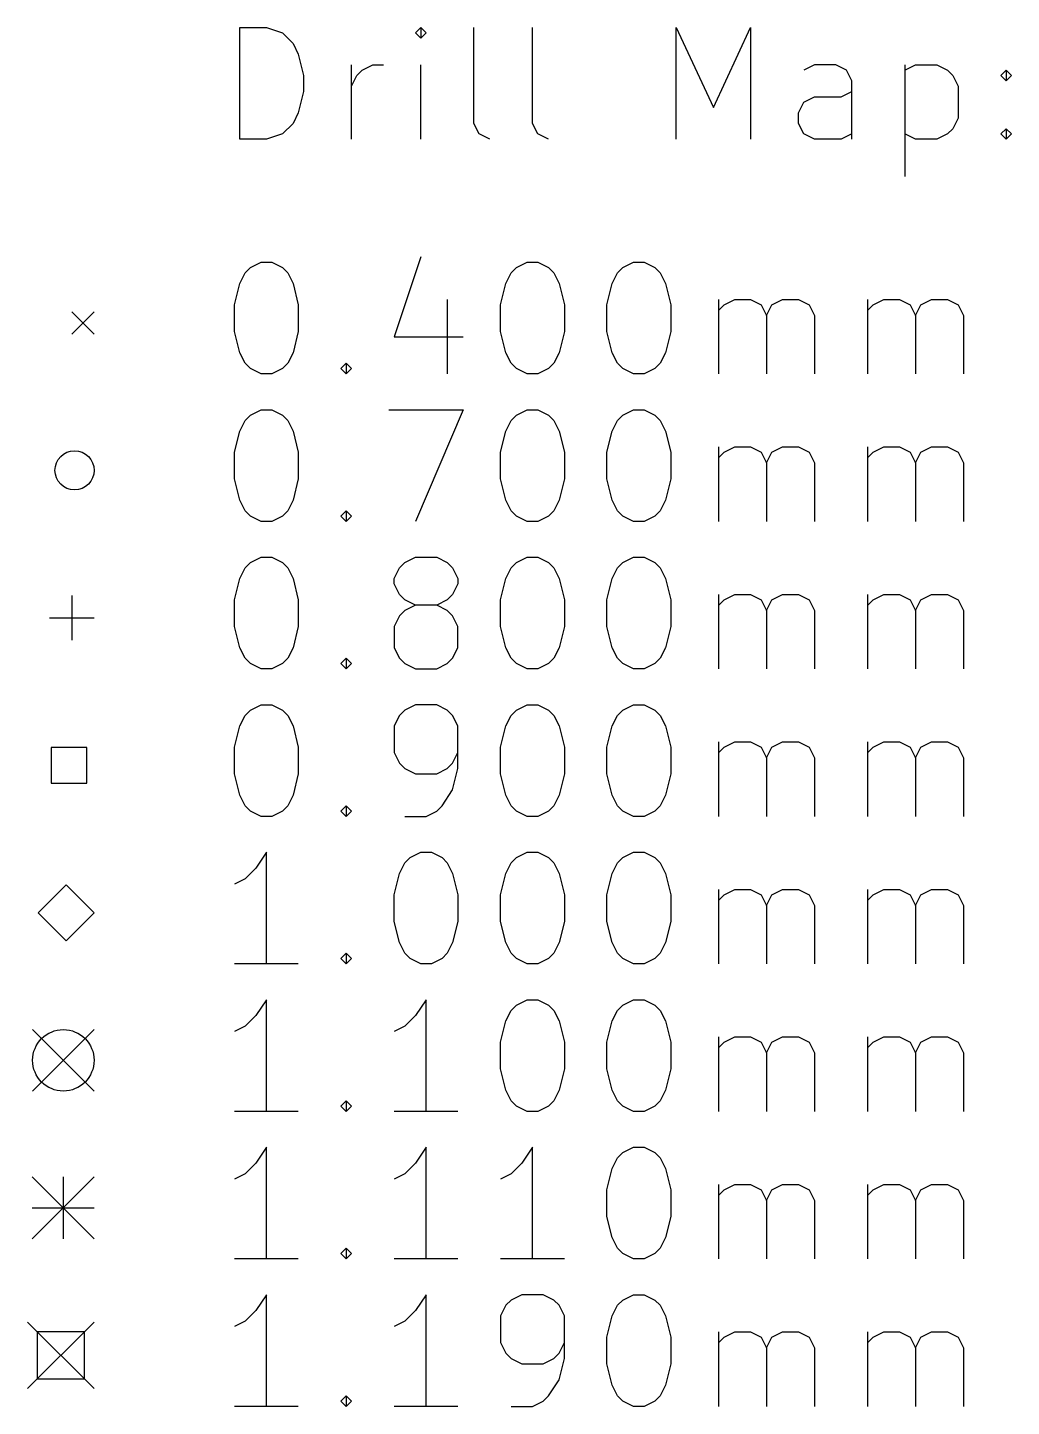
# Model space of a CAD drawing. Extents: x 114 to 269, y -161 to -28.
# Drawn here: x 113.54 to 131.15, y -160.27 to -135.59 of the extents above; entities that cross this region are included whole.
import ezdxf

# ---------------------------------------------------------------- set-up
doc = ezdxf.new("R2010")
doc.units = 0
doc.layers.add('BLACK', color=7, linetype='CONTINUOUS')

msp = doc.modelspace()

# ---------------------------------------------------------------- linework, layer by layer
at = {"layer": 'BLACK', "linetype": 'CONTINUOUS'}
for p, q in [((117.337768, -137.589838), (117.337768, -135.589838)), ((117.337768, -135.589838), (117.813958, -135.589838)), ((117.813958, -135.589838), (118.099673, -135.685076)), ((118.099673, -135.685076), (118.290149, -135.875552)), ((120.575863, -135.589838), (120.480625, -135.685076)), ((120.480625, -135.685076), (120.575863, -135.780314)), ((120.671101, -135.685076), (120.575863, -135.589838)), ((120.575863, -135.589838), (120.575863, -135.780314)), ((120.575863, -135.780314), (120.671101, -135.685076)), ((121.528244, -137.304123), (121.528244, -135.589838)), ((122.575863, -137.304123), (122.575863, -135.589838)), ((125.147292, -137.589838), (125.147292, -135.589838)), ((125.147292, -135.589838), (125.813959, -137.018409)), ((125.813959, -137.018409), (126.480625, -135.589838)), ((126.480625, -135.589838), (126.480625, -137.589838)), ((118.290149, -135.875552), (118.385387, -136.066028)), ((118.385387, -136.066028), (118.480625, -136.44698)), ((118.480625, -136.44698), (118.480625, -136.732695)), ((119.337768, -137.589838), (119.337768, -136.256504)), ((119.337768, -136.637457), (119.433006, -136.44698)), ((119.433006, -136.44698), (119.528244, -136.351742)), ((119.528244, -136.351742), (119.71872, -136.256504)), ((119.71872, -136.256504), (119.909197, -136.256504)), ((120.575863, -137.589838), (120.575863, -136.256504)), ((127.623482, -136.256504), (127.433006, -136.351742)), ((128.004435, -136.256504), (127.623482, -136.256504)), ((128.194911, -136.351742), (128.004435, -136.256504)), ((128.290149, -136.542219), (128.194911, -136.351742)), ((129.24253, -136.256504), (129.24253, -138.256504)), ((129.24253, -136.351742), (129.433006, -136.256504)), ((129.433006, -136.256504), (129.813959, -136.256504)), ((129.813959, -136.256504), (130.004435, -136.351742)), ((130.004435, -136.351742), (130.099673, -136.44698)), ((130.099673, -136.44698), (130.194911, -136.637457)), ((130.956816, -136.44698), (131.052054, -136.351742)), ((131.052054, -136.542219), (130.956816, -136.44698)), ((131.052054, -136.351742), (131.147292, -136.44698)), ((131.052054, -136.351742), (131.052054, -136.542219)), ((131.147292, -136.44698), (131.052054, -136.542219)), ((128.290149, -137.589838), (128.290149, -136.542219)), ((130.194911, -136.637457), (130.194911, -137.208885)), ((118.480625, -136.732695), (118.385387, -137.113647)), ((127.337768, -137.113647), (127.433006, -136.923171)), ((127.433006, -136.923171), (127.623482, -136.827933)), ((127.623482, -136.827933), (128.099673, -136.827933)), ((128.099673, -136.827933), (128.290149, -136.732695)), ((118.385387, -137.113647), (118.290149, -137.304123)), ((127.337768, -137.304123), (127.337768, -137.113647)), ((130.194911, -137.208885), (130.099673, -137.399361)), ((118.290149, -137.304123), (118.099673, -137.4946)), ((121.623482, -137.4946), (121.528244, -137.304123)), ((122.671101, -137.4946), (122.575863, -137.304123)), ((127.433006, -137.4946), (127.337768, -137.304123)), ((130.099673, -137.399361), (130.004435, -137.4946)), ((130.956816, -137.4946), (131.052054, -137.399361)), ((131.052054, -137.399361), (131.147292, -137.4946)), ((131.052054, -137.399361), (131.052054, -137.589838)), ((117.813958, -137.589838), (117.337768, -137.589838)), ((118.099673, -137.4946), (117.813958, -137.589838)), ((121.813958, -137.589838), (121.623482, -137.4946)), ((122.861577, -137.589838), (122.671101, -137.4946)), ((127.623482, -137.589838), (127.433006, -137.4946)), ((128.099673, -137.589838), (127.623482, -137.589838)), ((128.290149, -137.4946), (128.099673, -137.589838)), ((129.433006, -137.589838), (129.24253, -137.4946)), ((129.813959, -137.589838), (129.433006, -137.589838)), ((130.004435, -137.4946), (129.813959, -137.589838)), ((131.052054, -137.589838), (130.956816, -137.4946)), ((131.147292, -137.4946), (131.052054, -137.589838)), ((117.433006, -139.980314), (117.528244, -139.885076)), ((117.528244, -139.885076), (117.71872, -139.789838)), ((117.71872, -139.789838), (117.909197, -139.789838)), ((117.909197, -139.789838), (118.099673, -139.885076)), ((118.099673, -139.885076), (118.194911, -139.980314)), ((120.575863, -139.6946), (120.099673, -141.123171)), ((122.194911, -139.980314), (122.290149, -139.885076)), ((122.290149, -139.885076), (122.480625, -139.789838)), ((122.480625, -139.789838), (122.671102, -139.789838)), ((122.671102, -139.789838), (122.861578, -139.885076)), ((122.861578, -139.885076), (122.956816, -139.980314)), ((124.099673, -139.980314), (124.194911, -139.885076)), ((124.194911, -139.885076), (124.385387, -139.789838)), ((124.385387, -139.789838), (124.575864, -139.789838)), ((124.575864, -139.789838), (124.76634, -139.885076)), ((124.76634, -139.885076), (124.861578, -139.980314)), ((117.24253, -140.551742), (117.337768, -140.17079)), ((117.337768, -140.17079), (117.433006, -139.980314)), ((118.194911, -139.980314), (118.290149, -140.17079)), ((118.290149, -140.17079), (118.385387, -140.551742)), ((122.004435, -140.551742), (122.099673, -140.17079)), ((122.099673, -140.17079), (122.194911, -139.980314)), ((122.956816, -139.980314), (123.052054, -140.17079)), ((123.052054, -140.17079), (123.147292, -140.551742)), ((123.909197, -140.551742), (124.004435, -140.17079)), ((124.004435, -140.17079), (124.099673, -139.980314)), ((124.861578, -139.980314), (124.956816, -140.17079)), ((124.956816, -140.17079), (125.052054, -140.551742)), ((114.33, -140.675), (114.73, -141.075)), ((114.73, -140.675), (114.33, -141.075)), ((117.24253, -141.027933), (117.24253, -140.551742)), ((118.385387, -140.551742), (118.385387, -141.027933)), ((121.052054, -140.456504), (121.052054, -141.789838)), ((122.004435, -141.027933), (122.004435, -140.551742)), ((123.147292, -140.551742), (123.147292, -141.027933)), ((123.909197, -141.027933), (123.909197, -140.551742)), ((125.052054, -140.551742), (125.052054, -141.027933)), ((125.909197, -141.789838), (125.909197, -140.456504)), ((125.909197, -140.64698), (126.004435, -140.551742)), ((126.004435, -140.551742), (126.194911, -140.456504)), ((126.194911, -140.456504), (126.480626, -140.456504)), ((126.480626, -140.456504), (126.671102, -140.551742)), ((126.671102, -140.551742), (126.76634, -140.742219)), ((126.76634, -140.742219), (126.861578, -140.551742)), ((126.861578, -140.551742), (127.052054, -140.456504)), ((127.052054, -140.456504), (127.337768, -140.456504)), ((127.337768, -140.456504), (127.528245, -140.551742)), ((127.528245, -140.551742), (127.623483, -140.742219)), ((128.575864, -141.789838), (128.575864, -140.456504)), ((128.575864, -140.64698), (128.671102, -140.551742)), ((128.671102, -140.551742), (128.861578, -140.456504)), ((128.861578, -140.456504), (129.147293, -140.456504)), ((129.147293, -140.456504), (129.337769, -140.551742)), ((129.337769, -140.551742), (129.433007, -140.742219)), ((129.433007, -140.742219), (129.528245, -140.551742)), ((129.528245, -140.551742), (129.718721, -140.456504)), ((129.718721, -140.456504), (130.004435, -140.456504)), ((130.004435, -140.456504), (130.194912, -140.551742)), ((130.194912, -140.551742), (130.29015, -140.742219)), ((126.76634, -140.742219), (126.76634, -141.789838)), ((127.623483, -140.742219), (127.623483, -141.789838)), ((129.433007, -140.742219), (129.433007, -141.789838)), ((130.29015, -140.742219), (130.29015, -141.789838)), ((117.337768, -141.408885), (117.24253, -141.027933)), ((118.385387, -141.027933), (118.290149, -141.408885)), ((120.099673, -141.123171), (121.337768, -141.123171)), ((122.099673, -141.408885), (122.004435, -141.027933)), ((123.147292, -141.027933), (123.052054, -141.408885)), ((124.004435, -141.408885), (123.909197, -141.027933)), ((125.052054, -141.027933), (124.956816, -141.408885)), ((117.433006, -141.599361), (117.337768, -141.408885)), ((118.290149, -141.408885), (118.194911, -141.599361)), ((122.194911, -141.599361), (122.099673, -141.408885)), ((123.052054, -141.408885), (122.956816, -141.599361)), ((124.099673, -141.599361), (124.004435, -141.408885)), ((124.956816, -141.408885), (124.861578, -141.599361)), ((117.528244, -141.6946), (117.433006, -141.599361)), ((118.194911, -141.599361), (118.099673, -141.6946)), ((119.147292, -141.6946), (119.24253, -141.599361)), ((119.24253, -141.599361), (119.337768, -141.6946)), ((119.24253, -141.599361), (119.24253, -141.789838)), ((122.290149, -141.6946), (122.194911, -141.599361)), ((122.956816, -141.599361), (122.861578, -141.6946)), ((124.194911, -141.6946), (124.099673, -141.599361)), ((124.861578, -141.599361), (124.76634, -141.6946)), ((117.71872, -141.789838), (117.528244, -141.6946)), ((117.909197, -141.789838), (117.71872, -141.789838)), ((118.099673, -141.6946), (117.909197, -141.789838)), ((119.24253, -141.789838), (119.147292, -141.6946)), ((119.337768, -141.6946), (119.24253, -141.789838)), ((122.480625, -141.789838), (122.290149, -141.6946)), ((122.671102, -141.789838), (122.480625, -141.789838)), ((122.861578, -141.6946), (122.671102, -141.789838)), ((124.385387, -141.789838), (124.194911, -141.6946)), ((124.575864, -141.789838), (124.385387, -141.789838)), ((124.76634, -141.6946), (124.575864, -141.789838)), ((117.337768, -142.81079), (117.433006, -142.620314)), ((117.433006, -142.620314), (117.528244, -142.525076)), ((117.528244, -142.525076), (117.71872, -142.429838)), ((117.71872, -142.429838), (117.909197, -142.429838)), ((117.909197, -142.429838), (118.099673, -142.525076)), ((118.099673, -142.525076), (118.194911, -142.620314)), ((118.194911, -142.620314), (118.290149, -142.81079)), ((120.004435, -142.429838), (121.337768, -142.429838)), ((121.337768, -142.429838), (120.480625, -144.429838)), ((122.099673, -142.81079), (122.194911, -142.620314)), ((122.194911, -142.620314), (122.290149, -142.525076)), ((122.290149, -142.525076), (122.480625, -142.429838)), ((122.480625, -142.429838), (122.671102, -142.429838)), ((122.671102, -142.429838), (122.861578, -142.525076)), ((122.861578, -142.525076), (122.956816, -142.620314)), ((122.956816, -142.620314), (123.052054, -142.81079)), ((124.004435, -142.81079), (124.099673, -142.620314)), ((124.099673, -142.620314), (124.194911, -142.525076)), ((124.194911, -142.525076), (124.385387, -142.429838)), ((124.385387, -142.429838), (124.575864, -142.429838)), ((124.575864, -142.429838), (124.76634, -142.525076)), ((124.76634, -142.525076), (124.861578, -142.620314)), ((124.861578, -142.620314), (124.956816, -142.81079)), ((117.24253, -143.191742), (117.337768, -142.81079)), ((118.290149, -142.81079), (118.385387, -143.191742)), ((122.004435, -143.191742), (122.099673, -142.81079)), ((123.052054, -142.81079), (123.147292, -143.191742)), ((123.909197, -143.191742), (124.004435, -142.81079)), ((124.956816, -142.81079), (125.052054, -143.191742)), ((125.909197, -144.429838), (125.909197, -143.096504)), ((126.004435, -143.191742), (126.194911, -143.096504)), ((126.194911, -143.096504), (126.480626, -143.096504)), ((126.480626, -143.096504), (126.671102, -143.191742)), ((126.861578, -143.191742), (127.052054, -143.096504)), ((127.052054, -143.096504), (127.337768, -143.096504)), ((127.337768, -143.096504), (127.528245, -143.191742)), ((128.575864, -144.429838), (128.575864, -143.096504)), ((128.671102, -143.191742), (128.861578, -143.096504)), ((128.861578, -143.096504), (129.147293, -143.096504)), ((129.147293, -143.096504), (129.337769, -143.191742)), ((129.528245, -143.191742), (129.718721, -143.096504)), ((129.718721, -143.096504), (130.004435, -143.096504)), ((130.004435, -143.096504), (130.194912, -143.191742)), ((117.24253, -143.667933), (117.24253, -143.191742)), ((118.385387, -143.191742), (118.385387, -143.667933)), ((122.004435, -143.667933), (122.004435, -143.191742)), ((123.147292, -143.191742), (123.147292, -143.667933)), ((123.909197, -143.667933), (123.909197, -143.191742)), ((125.052054, -143.191742), (125.052054, -143.667933)), ((125.909197, -143.28698), (126.004435, -143.191742)), ((126.671102, -143.191742), (126.76634, -143.382219)), ((126.76634, -143.382219), (126.861578, -143.191742)), ((126.76634, -143.382219), (126.76634, -144.429838)), ((127.528245, -143.191742), (127.623483, -143.382219)), ((127.623483, -143.382219), (127.623483, -144.429838)), ((128.575864, -143.28698), (128.671102, -143.191742)), ((129.337769, -143.191742), (129.433007, -143.382219)), ((129.433007, -143.382219), (129.528245, -143.191742)), ((129.433007, -143.382219), (129.433007, -144.429838)), ((130.194912, -143.191742), (130.29015, -143.382219)), ((130.29015, -143.382219), (130.29015, -144.429838)), ((117.337768, -144.048885), (117.24253, -143.667933)), ((118.385387, -143.667933), (118.290149, -144.048885)), ((122.099673, -144.048885), (122.004435, -143.667933)), ((123.147292, -143.667933), (123.052054, -144.048885)), ((124.004435, -144.048885), (123.909197, -143.667933)), ((125.052054, -143.667933), (124.956816, -144.048885)), ((117.433006, -144.239361), (117.337768, -144.048885)), ((118.290149, -144.048885), (118.194911, -144.239361)), ((122.194911, -144.239361), (122.099673, -144.048885)), ((123.052054, -144.048885), (122.956816, -144.239361)), ((124.099673, -144.239361), (124.004435, -144.048885)), ((124.956816, -144.048885), (124.861578, -144.239361)), ((117.528244, -144.3346), (117.433006, -144.239361)), ((117.71872, -144.429838), (117.528244, -144.3346)), ((118.099673, -144.3346), (117.909197, -144.429838)), ((118.194911, -144.239361), (118.099673, -144.3346)), ((119.147292, -144.3346), (119.24253, -144.239361)), ((119.24253, -144.429838), (119.147292, -144.3346)), ((119.24253, -144.239361), (119.337768, -144.3346)), ((119.24253, -144.239361), (119.24253, -144.429838)), ((119.337768, -144.3346), (119.24253, -144.429838)), ((122.290149, -144.3346), (122.194911, -144.239361)), ((122.480625, -144.429838), (122.290149, -144.3346)), ((122.861578, -144.3346), (122.671102, -144.429838)), ((122.956816, -144.239361), (122.861578, -144.3346)), ((124.194911, -144.3346), (124.099673, -144.239361)), ((124.385387, -144.429838), (124.194911, -144.3346)), ((124.76634, -144.3346), (124.575864, -144.429838)), ((124.861578, -144.239361), (124.76634, -144.3346)), ((117.909197, -144.429838), (117.71872, -144.429838)), ((122.671102, -144.429838), (122.480625, -144.429838)), ((124.575864, -144.429838), (124.385387, -144.429838)), ((117.528244, -145.165076), (117.71872, -145.069838)), ((117.71872, -145.069838), (117.909197, -145.069838)), ((117.909197, -145.069838), (118.099673, -145.165076)), ((120.290149, -145.165076), (120.480625, -145.069838)), ((120.480625, -145.069838), (120.861578, -145.069838)), ((120.861578, -145.069838), (121.052054, -145.165076)), ((122.290149, -145.165076), (122.480625, -145.069838)), ((122.480625, -145.069838), (122.671102, -145.069838)), ((122.671102, -145.069838), (122.861578, -145.165076)), ((124.194911, -145.165076), (124.385387, -145.069838)), ((124.385387, -145.069838), (124.575864, -145.069838)), ((124.575864, -145.069838), (124.76634, -145.165076)), ((117.337768, -145.45079), (117.433006, -145.260314)), ((117.433006, -145.260314), (117.528244, -145.165076)), ((118.099673, -145.165076), (118.194911, -145.260314)), ((118.194911, -145.260314), (118.290149, -145.45079)), ((120.099673, -145.45079), (120.194911, -145.260314)), ((120.194911, -145.260314), (120.290149, -145.165076)), ((121.052054, -145.165076), (121.147292, -145.260314)), ((121.147292, -145.260314), (121.24253, -145.45079)), ((122.099673, -145.45079), (122.194911, -145.260314)), ((122.194911, -145.260314), (122.290149, -145.165076)), ((122.861578, -145.165076), (122.956816, -145.260314)), ((122.956816, -145.260314), (123.052054, -145.45079)), ((124.004435, -145.45079), (124.099673, -145.260314)), ((124.099673, -145.260314), (124.194911, -145.165076)), ((124.76634, -145.165076), (124.861578, -145.260314)), ((124.861578, -145.260314), (124.956816, -145.45079)), ((117.24253, -145.831742), (117.337768, -145.45079)), ((118.290149, -145.45079), (118.385387, -145.831742)), ((120.099673, -145.546028), (120.099673, -145.45079)), ((120.194911, -145.736504), (120.099673, -145.546028)), ((121.24253, -145.546028), (121.147292, -145.736504)), ((121.24253, -145.45079), (121.24253, -145.546028)), ((122.004435, -145.831742), (122.099673, -145.45079)), ((123.052054, -145.45079), (123.147292, -145.831742)), ((123.909197, -145.831742), (124.004435, -145.45079)), ((124.956816, -145.45079), (125.052054, -145.831742)), ((114.33, -145.755), (114.33, -146.555)), ((117.24253, -146.307933), (117.24253, -145.831742)), ((118.385387, -145.831742), (118.385387, -146.307933)), ((120.290149, -145.831742), (120.194911, -145.736504)), ((120.480625, -145.92698), (120.290149, -145.831742)), ((121.052054, -145.831742), (120.861578, -145.92698)), ((121.147292, -145.736504), (121.052054, -145.831742)), ((122.004435, -146.307933), (122.004435, -145.831742)), ((123.147292, -145.831742), (123.147292, -146.307933)), ((123.909197, -146.307933), (123.909197, -145.831742)), ((125.052054, -145.831742), (125.052054, -146.307933)), ((125.909197, -147.069838), (125.909197, -145.736504)), ((125.909197, -145.92698), (126.004435, -145.831742)), ((126.004435, -145.831742), (126.194911, -145.736504)), ((126.194911, -145.736504), (126.480626, -145.736504)), ((126.480626, -145.736504), (126.671102, -145.831742)), ((126.671102, -145.831742), (126.76634, -146.022219)), ((126.76634, -146.022219), (126.861578, -145.831742)), ((126.861578, -145.831742), (127.052054, -145.736504)), ((127.052054, -145.736504), (127.337768, -145.736504)), ((127.337768, -145.736504), (127.528245, -145.831742)), ((127.528245, -145.831742), (127.623483, -146.022219)), ((128.575864, -147.069838), (128.575864, -145.736504)), ((128.575864, -145.92698), (128.671102, -145.831742)), ((128.671102, -145.831742), (128.861578, -145.736504)), ((128.861578, -145.736504), (129.147293, -145.736504)), ((129.147293, -145.736504), (129.337769, -145.831742)), ((129.337769, -145.831742), (129.433007, -146.022219)), ((129.433007, -146.022219), (129.528245, -145.831742)), ((129.528245, -145.831742), (129.718721, -145.736504)), ((129.718721, -145.736504), (130.004435, -145.736504)), ((130.004435, -145.736504), (130.194912, -145.831742)), ((130.194912, -145.831742), (130.29015, -146.022219)), ((120.290149, -146.022219), (120.194911, -146.117457)), ((120.480625, -145.92698), (120.290149, -146.022219)), ((120.861578, -145.92698), (120.480625, -145.92698)), ((121.052054, -146.022219), (120.861578, -145.92698)), ((121.147292, -146.117457), (121.052054, -146.022219)), ((126.76634, -146.022219), (126.76634, -147.069838)), ((127.623483, -146.022219), (127.623483, -147.069838)), ((129.433007, -146.022219), (129.433007, -147.069838)), ((130.29015, -146.022219), (130.29015, -147.069838)), ((113.93, -146.155), (114.73, -146.155)), ((117.337768, -146.688885), (117.24253, -146.307933)), ((118.385387, -146.307933), (118.290149, -146.688885)), ((120.194911, -146.117457), (120.099673, -146.307933)), ((120.099673, -146.307933), (120.099673, -146.688885)), ((121.24253, -146.307933), (121.147292, -146.117457)), ((121.24253, -146.688885), (121.24253, -146.307933)), ((122.099673, -146.688885), (122.004435, -146.307933)), ((123.147292, -146.307933), (123.052054, -146.688885)), ((124.004435, -146.688885), (123.909197, -146.307933)), ((125.052054, -146.307933), (124.956816, -146.688885)), ((117.433006, -146.879361), (117.337768, -146.688885)), ((118.290149, -146.688885), (118.194911, -146.879361)), ((120.099673, -146.688885), (120.194911, -146.879361)), ((121.147292, -146.879361), (121.24253, -146.688885)), ((122.194911, -146.879361), (122.099673, -146.688885)), ((123.052054, -146.688885), (122.956816, -146.879361)), ((124.099673, -146.879361), (124.004435, -146.688885)), ((124.956816, -146.688885), (124.861578, -146.879361)), ((117.528244, -146.9746), (117.433006, -146.879361)), ((117.71872, -147.069838), (117.528244, -146.9746)), ((117.909197, -147.069838), (117.71872, -147.069838)), ((118.099673, -146.9746), (117.909197, -147.069838)), ((118.194911, -146.879361), (118.099673, -146.9746)), ((119.147292, -146.9746), (119.24253, -146.879361)), ((119.24253, -147.069838), (119.147292, -146.9746)), ((119.24253, -146.879361), (119.337768, -146.9746)), ((119.24253, -146.879361), (119.24253, -147.069838)), ((119.337768, -146.9746), (119.24253, -147.069838)), ((120.194911, -146.879361), (120.290149, -146.9746)), ((120.290149, -146.9746), (120.480625, -147.069838)), ((120.480625, -147.069838), (120.861578, -147.069838)), ((120.861578, -147.069838), (121.052054, -146.9746)), ((121.052054, -146.9746), (121.147292, -146.879361)), ((122.290149, -146.9746), (122.194911, -146.879361)), ((122.480625, -147.069838), (122.290149, -146.9746)), ((122.671102, -147.069838), (122.480625, -147.069838)), ((122.861578, -146.9746), (122.671102, -147.069838)), ((122.956816, -146.879361), (122.861578, -146.9746)), ((124.194911, -146.9746), (124.099673, -146.879361)), ((124.385387, -147.069838), (124.194911, -146.9746)), ((124.575864, -147.069838), (124.385387, -147.069838)), ((124.76634, -146.9746), (124.575864, -147.069838)), ((124.861578, -146.879361), (124.76634, -146.9746)), ((117.433006, -147.900314), (117.528244, -147.805076)), ((117.528244, -147.805076), (117.71872, -147.709838)), ((117.71872, -147.709838), (117.909197, -147.709838)), ((117.909197, -147.709838), (118.099673, -147.805076)), ((118.099673, -147.805076), (118.194911, -147.900314)), ((120.290149, -147.805076), (120.194911, -147.900314)), ((120.480625, -147.709838), (120.290149, -147.805076)), ((120.861578, -147.709838), (120.480625, -147.709838)), ((121.052054, -147.805076), (120.861578, -147.709838)), ((121.147292, -147.900314), (121.052054, -147.805076)), ((122.194911, -147.900314), (122.290149, -147.805076)), ((122.290149, -147.805076), (122.480625, -147.709838)), ((122.480625, -147.709838), (122.671102, -147.709838)), ((122.671102, -147.709838), (122.861578, -147.805076)), ((122.861578, -147.805076), (122.956816, -147.900314)), ((124.099673, -147.900314), (124.194911, -147.805076)), ((124.194911, -147.805076), (124.385387, -147.709838)), ((124.385387, -147.709838), (124.575864, -147.709838)), ((124.575864, -147.709838), (124.76634, -147.805076)), ((124.76634, -147.805076), (124.861578, -147.900314)), ((117.337768, -148.09079), (117.433006, -147.900314)), ((118.194911, -147.900314), (118.290149, -148.09079)), ((120.194911, -147.900314), (120.099673, -148.09079)), ((121.24253, -148.09079), (121.147292, -147.900314)), ((122.099673, -148.09079), (122.194911, -147.900314)), ((122.956816, -147.900314), (123.052054, -148.09079)), ((124.004435, -148.09079), (124.099673, -147.900314)), ((124.861578, -147.900314), (124.956816, -148.09079)), ((117.24253, -148.471742), (117.337768, -148.09079)), ((118.290149, -148.09079), (118.385387, -148.471742)), ((120.099673, -148.09079), (120.099673, -148.56698)), ((121.24253, -148.852695), (121.24253, -148.09079)), ((122.004435, -148.471742), (122.099673, -148.09079)), ((123.052054, -148.09079), (123.147292, -148.471742)), ((123.909197, -148.471742), (124.004435, -148.09079)), ((124.956816, -148.09079), (125.052054, -148.471742)), ((114.598201, -148.476799), (113.961799, -148.476799)), ((113.961799, -148.476799), (113.961799, -149.113201)), ((114.598201, -149.113201), (114.598201, -148.476799)), ((117.24253, -148.947933), (117.24253, -148.471742)), ((118.385387, -148.471742), (118.385387, -148.947933)), ((120.099673, -148.56698), (120.194911, -148.757457)), ((121.147292, -148.757457), (121.24253, -148.56698)), ((122.004435, -148.947933), (122.004435, -148.471742)), ((123.147292, -148.471742), (123.147292, -148.947933)), ((123.909197, -148.947933), (123.909197, -148.471742)), ((125.052054, -148.471742), (125.052054, -148.947933)), ((125.909197, -149.709838), (125.909197, -148.376504)), ((125.909197, -148.56698), (126.004435, -148.471742)), ((126.004435, -148.471742), (126.194911, -148.376504)), ((126.194911, -148.376504), (126.480626, -148.376504)), ((126.480626, -148.376504), (126.671102, -148.471742)), ((126.671102, -148.471742), (126.76634, -148.662219)), ((126.76634, -148.662219), (126.861578, -148.471742)), ((126.861578, -148.471742), (127.052054, -148.376504)), ((127.052054, -148.376504), (127.337768, -148.376504)), ((127.337768, -148.376504), (127.528245, -148.471742)), ((127.528245, -148.471742), (127.623483, -148.662219)), ((128.575864, -149.709838), (128.575864, -148.376504)), ((128.575864, -148.56698), (128.671102, -148.471742)), ((128.671102, -148.471742), (128.861578, -148.376504)), ((128.861578, -148.376504), (129.147293, -148.376504)), ((129.147293, -148.376504), (129.337769, -148.471742)), ((129.337769, -148.471742), (129.433007, -148.662219)), ((129.433007, -148.662219), (129.528245, -148.471742)), ((129.528245, -148.471742), (129.718721, -148.376504)), ((129.718721, -148.376504), (130.004435, -148.376504)), ((130.004435, -148.376504), (130.194912, -148.471742)), ((130.194912, -148.471742), (130.29015, -148.662219)), ((120.194911, -148.757457), (120.290149, -148.852695)), ((121.052054, -148.852695), (121.147292, -148.757457)), ((126.76634, -148.662219), (126.76634, -149.709838)), ((127.623483, -148.662219), (127.623483, -149.709838)), ((129.433007, -148.662219), (129.433007, -149.709838)), ((130.29015, -148.662219), (130.29015, -149.709838)), ((117.337768, -149.328885), (117.24253, -148.947933)), ((118.385387, -148.947933), (118.290149, -149.328885)), ((120.290149, -148.852695), (120.480625, -148.947933)), ((120.480625, -148.947933), (120.861578, -148.947933)), ((120.861578, -148.947933), (121.052054, -148.852695)), ((121.147292, -149.233647), (121.24253, -148.852695)), ((122.099673, -149.328885), (122.004435, -148.947933)), ((123.147292, -148.947933), (123.052054, -149.328885)), ((124.004435, -149.328885), (123.909197, -148.947933)), ((125.052054, -148.947933), (124.956816, -149.328885)), ((113.961799, -149.113201), (114.598201, -149.113201)), ((120.956816, -149.519361), (121.147292, -149.233647)), ((117.433006, -149.519361), (117.337768, -149.328885)), ((117.528244, -149.6146), (117.433006, -149.519361)), ((118.194911, -149.519361), (118.099673, -149.6146)), ((118.290149, -149.328885), (118.194911, -149.519361)), ((119.147292, -149.6146), (119.24253, -149.519361)), ((119.24253, -149.519361), (119.337768, -149.6146)), ((119.24253, -149.519361), (119.24253, -149.709838)), ((120.861578, -149.6146), (120.956816, -149.519361)), ((122.194911, -149.519361), (122.099673, -149.328885)), ((122.290149, -149.6146), (122.194911, -149.519361)), ((122.956816, -149.519361), (122.861578, -149.6146)), ((123.052054, -149.328885), (122.956816, -149.519361)), ((124.099673, -149.519361), (124.004435, -149.328885)), ((124.194911, -149.6146), (124.099673, -149.519361)), ((124.861578, -149.519361), (124.76634, -149.6146)), ((124.956816, -149.328885), (124.861578, -149.519361)), ((117.71872, -149.709838), (117.528244, -149.6146)), ((117.909197, -149.709838), (117.71872, -149.709838)), ((118.099673, -149.6146), (117.909197, -149.709838)), ((119.24253, -149.709838), (119.147292, -149.6146)), ((119.337768, -149.6146), (119.24253, -149.709838)), ((120.290149, -149.709838), (120.671101, -149.709838)), ((120.671101, -149.709838), (120.861578, -149.6146)), ((122.480625, -149.709838), (122.290149, -149.6146)), ((122.671102, -149.709838), (122.480625, -149.709838)), ((122.861578, -149.6146), (122.671102, -149.709838)), ((124.385387, -149.709838), (124.194911, -149.6146)), ((124.575864, -149.709838), (124.385387, -149.709838)), ((124.76634, -149.6146), (124.575864, -149.709838)), ((117.813958, -150.349838), (117.623482, -150.635552)), ((117.813958, -152.349838), (117.813958, -150.349838)), ((120.194911, -150.73079), (120.290149, -150.540314)), ((120.290149, -150.540314), (120.385387, -150.445076)), ((120.385387, -150.445076), (120.575863, -150.349838)), ((120.575863, -150.349838), (120.76634, -150.349838)), ((120.76634, -150.349838), (120.956816, -150.445076)), ((120.956816, -150.445076), (121.052054, -150.540314)), ((121.052054, -150.540314), (121.147292, -150.73079)), ((122.099673, -150.73079), (122.194911, -150.540314)), ((122.194911, -150.540314), (122.290149, -150.445076)), ((122.290149, -150.445076), (122.480625, -150.349838)), ((122.480625, -150.349838), (122.671102, -150.349838)), ((122.671102, -150.349838), (122.861578, -150.445076)), ((122.861578, -150.445076), (122.956816, -150.540314)), ((122.956816, -150.540314), (123.052054, -150.73079)), ((124.004435, -150.73079), (124.099673, -150.540314)), ((124.099673, -150.540314), (124.194911, -150.445076)), ((124.194911, -150.445076), (124.385387, -150.349838)), ((124.385387, -150.349838), (124.575864, -150.349838)), ((124.575864, -150.349838), (124.76634, -150.445076)), ((124.76634, -150.445076), (124.861578, -150.540314)), ((124.861578, -150.540314), (124.956816, -150.73079)), ((117.623482, -150.635552), (117.433006, -150.826028)), ((120.099673, -151.111742), (120.194911, -150.73079)), ((121.147292, -150.73079), (121.24253, -151.111742)), ((122.004435, -151.111742), (122.099673, -150.73079)), ((123.052054, -150.73079), (123.147292, -151.111742)), ((123.909197, -151.111742), (124.004435, -150.73079)), ((124.956816, -150.73079), (125.052054, -151.111742)), ((114.23, -150.935), (113.73, -151.435)), ((114.73, -151.435), (114.23, -150.935)), ((117.433006, -150.826028), (117.24253, -150.921266)), ((125.909197, -152.349838), (125.909197, -151.016504)), ((126.004435, -151.111742), (126.194911, -151.016504)), ((126.194911, -151.016504), (126.480626, -151.016504)), ((126.480626, -151.016504), (126.671102, -151.111742)), ((126.861578, -151.111742), (127.052054, -151.016504)), ((127.052054, -151.016504), (127.337768, -151.016504)), ((127.337768, -151.016504), (127.528245, -151.111742)), ((128.575864, -152.349838), (128.575864, -151.016504)), ((128.671102, -151.111742), (128.861578, -151.016504)), ((128.861578, -151.016504), (129.147293, -151.016504)), ((129.147293, -151.016504), (129.337769, -151.111742)), ((129.528245, -151.111742), (129.718721, -151.016504)), ((129.718721, -151.016504), (130.004435, -151.016504)), ((130.004435, -151.016504), (130.194912, -151.111742)), ((120.099673, -151.587933), (120.099673, -151.111742)), ((121.24253, -151.111742), (121.24253, -151.587933)), ((122.004435, -151.587933), (122.004435, -151.111742)), ((123.147292, -151.111742), (123.147292, -151.587933)), ((123.909197, -151.587933), (123.909197, -151.111742)), ((125.052054, -151.111742), (125.052054, -151.587933)), ((125.909197, -151.20698), (126.004435, -151.111742)), ((126.671102, -151.111742), (126.76634, -151.302219)), ((126.76634, -151.302219), (126.861578, -151.111742)), ((127.528245, -151.111742), (127.623483, -151.302219)), ((128.575864, -151.20698), (128.671102, -151.111742)), ((129.337769, -151.111742), (129.433007, -151.302219)), ((129.433007, -151.302219), (129.528245, -151.111742)), ((130.194912, -151.111742), (130.29015, -151.302219)), ((113.73, -151.435), (114.23, -151.935)), ((114.23, -151.935), (114.73, -151.435)), ((126.76634, -151.302219), (126.76634, -152.349838)), ((127.623483, -151.302219), (127.623483, -152.349838)), ((129.433007, -151.302219), (129.433007, -152.349838)), ((130.29015, -151.302219), (130.29015, -152.349838)), ((120.194911, -151.968885), (120.099673, -151.587933)), ((121.24253, -151.587933), (121.147292, -151.968885)), ((122.099673, -151.968885), (122.004435, -151.587933)), ((123.147292, -151.587933), (123.052054, -151.968885)), ((124.004435, -151.968885), (123.909197, -151.587933)), ((125.052054, -151.587933), (124.956816, -151.968885)), ((120.290149, -152.159361), (120.194911, -151.968885)), ((121.147292, -151.968885), (121.052054, -152.159361)), ((122.194911, -152.159361), (122.099673, -151.968885)), ((123.052054, -151.968885), (122.956816, -152.159361)), ((124.099673, -152.159361), (124.004435, -151.968885)), ((124.956816, -151.968885), (124.861578, -152.159361)), ((119.147292, -152.2546), (119.24253, -152.159361)), ((119.24253, -152.349838), (119.147292, -152.2546)), ((119.24253, -152.159361), (119.337768, -152.2546)), ((119.24253, -152.159361), (119.24253, -152.349838)), ((119.337768, -152.2546), (119.24253, -152.349838)), ((120.385387, -152.2546), (120.290149, -152.159361)), ((120.575863, -152.349838), (120.385387, -152.2546)), ((120.956816, -152.2546), (120.76634, -152.349838)), ((121.052054, -152.159361), (120.956816, -152.2546)), ((122.290149, -152.2546), (122.194911, -152.159361)), ((122.480625, -152.349838), (122.290149, -152.2546)), ((122.861578, -152.2546), (122.671102, -152.349838)), ((122.956816, -152.159361), (122.861578, -152.2546)), ((124.194911, -152.2546), (124.099673, -152.159361)), ((124.385387, -152.349838), (124.194911, -152.2546)), ((124.76634, -152.2546), (124.575864, -152.349838)), ((124.861578, -152.159361), (124.76634, -152.2546)), ((118.385387, -152.349838), (117.24253, -152.349838)), ((120.76634, -152.349838), (120.575863, -152.349838)), ((122.671102, -152.349838), (122.480625, -152.349838)), ((124.575864, -152.349838), (124.385387, -152.349838)), ((117.813958, -152.989838), (117.623482, -153.275552)), ((117.813958, -154.989838), (117.813958, -152.989838)), ((120.671101, -152.989838), (120.480625, -153.275552)), ((120.671101, -154.989838), (120.671101, -152.989838)), ((122.290149, -153.085076), (122.480625, -152.989838)), ((122.480625, -152.989838), (122.671102, -152.989838)), ((122.671102, -152.989838), (122.861578, -153.085076)), ((124.194911, -153.085076), (124.385387, -152.989838)), ((124.385387, -152.989838), (124.575864, -152.989838)), ((124.575864, -152.989838), (124.76634, -153.085076)), ((122.099673, -153.37079), (122.194911, -153.180314)), ((122.194911, -153.180314), (122.290149, -153.085076)), ((122.861578, -153.085076), (122.956816, -153.180314)), ((122.956816, -153.180314), (123.052054, -153.37079)), ((124.004435, -153.37079), (124.099673, -153.180314)), ((124.099673, -153.180314), (124.194911, -153.085076)), ((124.76634, -153.085076), (124.861578, -153.180314)), ((124.861578, -153.180314), (124.956816, -153.37079)), ((117.433006, -153.466028), (117.24253, -153.561266)), ((117.623482, -153.275552), (117.433006, -153.466028)), ((120.290149, -153.466028), (120.099673, -153.561266)), ((120.480625, -153.275552), (120.290149, -153.466028)), ((122.004435, -153.751742), (122.099673, -153.37079)), ((123.052054, -153.37079), (123.147292, -153.751742)), ((123.909197, -153.751742), (124.004435, -153.37079)), ((124.956816, -153.37079), (125.052054, -153.751742)), ((113.63, -153.525), (114.73, -154.625)), ((114.73, -153.525), (113.63, -154.625)), ((122.004435, -154.227933), (122.004435, -153.751742)), ((123.147292, -153.751742), (123.147292, -154.227933)), ((123.909197, -154.227933), (123.909197, -153.751742)), ((125.052054, -153.751742), (125.052054, -154.227933)), ((125.909197, -154.989838), (125.909197, -153.656504)), ((125.909197, -153.84698), (126.004435, -153.751742)), ((126.004435, -153.751742), (126.194911, -153.656504)), ((126.194911, -153.656504), (126.480626, -153.656504)), ((126.480626, -153.656504), (126.671102, -153.751742)), ((126.671102, -153.751742), (126.76634, -153.942219)), ((126.76634, -153.942219), (126.861578, -153.751742)), ((126.861578, -153.751742), (127.052054, -153.656504)), ((127.052054, -153.656504), (127.337768, -153.656504)), ((127.337768, -153.656504), (127.528245, -153.751742)), ((127.528245, -153.751742), (127.623483, -153.942219)), ((128.575864, -154.989838), (128.575864, -153.656504)), ((128.575864, -153.84698), (128.671102, -153.751742)), ((128.671102, -153.751742), (128.861578, -153.656504)), ((128.861578, -153.656504), (129.147293, -153.656504)), ((129.147293, -153.656504), (129.337769, -153.751742)), ((129.337769, -153.751742), (129.433007, -153.942219)), ((129.433007, -153.942219), (129.528245, -153.751742)), ((129.528245, -153.751742), (129.718721, -153.656504)), ((129.718721, -153.656504), (130.004435, -153.656504)), ((130.004435, -153.656504), (130.194912, -153.751742)), ((130.194912, -153.751742), (130.29015, -153.942219)), ((126.76634, -153.942219), (126.76634, -154.989838)), ((127.623483, -153.942219), (127.623483, -154.989838)), ((129.433007, -153.942219), (129.433007, -154.989838)), ((130.29015, -153.942219), (130.29015, -154.989838)), ((122.099673, -154.608885), (122.004435, -154.227933)), ((123.147292, -154.227933), (123.052054, -154.608885)), ((124.004435, -154.608885), (123.909197, -154.227933)), ((125.052054, -154.227933), (124.956816, -154.608885)), ((122.194911, -154.799361), (122.099673, -154.608885)), ((123.052054, -154.608885), (122.956816, -154.799361)), ((124.099673, -154.799361), (124.004435, -154.608885)), ((124.956816, -154.608885), (124.861578, -154.799361)), ((118.385387, -154.989838), (117.24253, -154.989838)), ((119.147292, -154.8946), (119.24253, -154.799361)), ((119.24253, -154.989838), (119.147292, -154.8946)), ((119.24253, -154.799361), (119.337768, -154.8946)), ((119.24253, -154.799361), (119.24253, -154.989838)), ((119.337768, -154.8946), (119.24253, -154.989838)), ((121.24253, -154.989838), (120.099673, -154.989838)), ((122.290149, -154.8946), (122.194911, -154.799361)), ((122.480625, -154.989838), (122.290149, -154.8946)), ((122.671102, -154.989838), (122.480625, -154.989838)), ((122.861578, -154.8946), (122.671102, -154.989838)), ((122.956816, -154.799361), (122.861578, -154.8946)), ((124.194911, -154.8946), (124.099673, -154.799361)), ((124.385387, -154.989838), (124.194911, -154.8946)), ((124.575864, -154.989838), (124.385387, -154.989838)), ((124.76634, -154.8946), (124.575864, -154.989838)), ((124.861578, -154.799361), (124.76634, -154.8946)), ((117.813958, -155.629838), (117.623482, -155.915552)), ((117.813958, -157.629838), (117.813958, -155.629838)), ((120.671101, -155.629838), (120.480625, -155.915552)), ((120.671101, -157.629838), (120.671101, -155.629838)), ((122.575863, -155.629838), (122.385387, -155.915552)), ((122.575863, -157.629838), (122.575863, -155.629838)), ((124.099673, -155.820314), (124.194911, -155.725076)), ((124.194911, -155.725076), (124.385387, -155.629838)), ((124.385387, -155.629838), (124.575864, -155.629838)), ((124.575864, -155.629838), (124.76634, -155.725076)), ((124.76634, -155.725076), (124.861578, -155.820314)), ((117.623482, -155.915552), (117.433006, -156.106028)), ((120.480625, -155.915552), (120.290149, -156.106028)), ((122.385387, -155.915552), (122.194911, -156.106028)), ((124.004435, -156.01079), (124.099673, -155.820314)), ((124.861578, -155.820314), (124.956816, -156.01079)), ((113.62, -156.16), (114.73, -157.27)), ((114.73, -156.16), (113.62, -157.27)), ((114.175, -156.16), (114.175, -157.27)), ((117.433006, -156.106028), (117.24253, -156.201266)), ((120.290149, -156.106028), (120.099673, -156.201266)), ((122.194911, -156.106028), (122.004435, -156.201266)), ((123.909197, -156.391742), (124.004435, -156.01079)), ((124.956816, -156.01079), (125.052054, -156.391742)), ((123.909197, -156.867933), (123.909197, -156.391742)), ((125.052054, -156.391742), (125.052054, -156.867933)), ((125.909197, -157.629838), (125.909197, -156.296504)), ((125.909197, -156.48698), (126.004435, -156.391742)), ((126.004435, -156.391742), (126.194911, -156.296504)), ((126.194911, -156.296504), (126.480626, -156.296504)), ((126.480626, -156.296504), (126.671102, -156.391742)), ((126.671102, -156.391742), (126.76634, -156.582219)), ((126.76634, -156.582219), (126.861578, -156.391742)), ((126.861578, -156.391742), (127.052054, -156.296504)), ((127.052054, -156.296504), (127.337768, -156.296504)), ((127.337768, -156.296504), (127.528245, -156.391742)), ((127.528245, -156.391742), (127.623483, -156.582219)), ((128.575864, -157.629838), (128.575864, -156.296504)), ((128.575864, -156.48698), (128.671102, -156.391742)), ((128.671102, -156.391742), (128.861578, -156.296504)), ((128.861578, -156.296504), (129.147293, -156.296504)), ((129.147293, -156.296504), (129.337769, -156.391742)), ((129.337769, -156.391742), (129.433007, -156.582219)), ((129.433007, -156.582219), (129.528245, -156.391742)), ((129.528245, -156.391742), (129.718721, -156.296504)), ((129.718721, -156.296504), (130.004435, -156.296504)), ((130.004435, -156.296504), (130.194912, -156.391742)), ((130.194912, -156.391742), (130.29015, -156.582219)), ((113.62, -156.715), (114.73, -156.715)), ((126.76634, -156.582219), (126.76634, -157.629838)), ((127.623483, -156.582219), (127.623483, -157.629838)), ((129.433007, -156.582219), (129.433007, -157.629838)), ((130.29015, -156.582219), (130.29015, -157.629838)), ((124.004435, -157.248885), (123.909197, -156.867933)), ((125.052054, -156.867933), (124.956816, -157.248885)), ((119.147292, -157.5346), (119.24253, -157.439361)), ((119.24253, -157.439361), (119.337768, -157.5346)), ((119.24253, -157.439361), (119.24253, -157.629838)), ((124.099673, -157.439361), (124.004435, -157.248885)), ((124.194911, -157.5346), (124.099673, -157.439361)), ((124.861578, -157.439361), (124.76634, -157.5346)), ((124.956816, -157.248885), (124.861578, -157.439361)), ((118.385387, -157.629838), (117.24253, -157.629838)), ((119.24253, -157.629838), (119.147292, -157.5346)), ((119.337768, -157.5346), (119.24253, -157.629838)), ((121.24253, -157.629838), (120.099673, -157.629838)), ((123.147292, -157.629838), (122.004435, -157.629838)), ((124.385387, -157.629838), (124.194911, -157.5346)), ((124.575864, -157.629838), (124.385387, -157.629838)), ((124.76634, -157.5346), (124.575864, -157.629838)), ((117.813958, -158.269838), (117.623482, -158.555552)), ((117.813958, -160.269838), (117.813958, -158.269838)), ((120.671101, -158.269838), (120.480625, -158.555552)), ((120.671101, -160.269838), (120.671101, -158.269838)), ((122.194911, -158.365076), (122.099673, -158.460314)), ((122.385387, -158.269838), (122.194911, -158.365076)), ((122.76634, -158.269838), (122.385387, -158.269838)), ((122.956816, -158.365076), (122.76634, -158.269838)), ((123.052054, -158.460314), (122.956816, -158.365076)), ((124.099673, -158.460314), (124.194911, -158.365076)), ((124.194911, -158.365076), (124.385387, -158.269838)), ((124.385387, -158.269838), (124.575864, -158.269838)), ((124.575864, -158.269838), (124.76634, -158.365076)), ((124.76634, -158.365076), (124.861578, -158.460314)), ((117.623482, -158.555552), (117.433006, -158.746028)), ((120.480625, -158.555552), (120.290149, -158.746028)), ((122.099673, -158.460314), (122.004435, -158.65079)), ((122.004435, -158.65079), (122.004435, -159.12698)), ((123.147292, -158.65079), (123.052054, -158.460314)), ((123.147292, -159.412695), (123.147292, -158.65079)), ((123.909197, -159.031742), (124.004435, -158.65079)), ((124.004435, -158.65079), (124.099673, -158.460314)), ((124.861578, -158.460314), (124.956816, -158.65079)), ((124.956816, -158.65079), (125.052054, -159.031742)), ((113.54, -158.76), (114.73, -159.95)), ((114.73, -158.76), (113.54, -159.95)), ((114.555733, -158.934267), (113.714267, -158.934267)), ((113.714267, -158.934267), (113.714267, -159.775733)), ((114.555733, -159.775733), (114.555733, -158.934267)), ((117.433006, -158.746028), (117.24253, -158.841266)), ((120.290149, -158.746028), (120.099673, -158.841266)), ((125.909197, -160.269838), (125.909197, -158.936504)), ((126.004435, -159.031742), (126.194911, -158.936504)), ((126.194911, -158.936504), (126.480626, -158.936504)), ((126.480626, -158.936504), (126.671102, -159.031742)), ((126.861578, -159.031742), (127.052054, -158.936504)), ((127.052054, -158.936504), (127.337768, -158.936504)), ((127.337768, -158.936504), (127.528245, -159.031742)), ((128.575864, -160.269838), (128.575864, -158.936504)), ((128.671102, -159.031742), (128.861578, -158.936504)), ((128.861578, -158.936504), (129.147293, -158.936504)), ((129.147293, -158.936504), (129.337769, -159.031742)), ((129.528245, -159.031742), (129.718721, -158.936504)), ((129.718721, -158.936504), (130.004435, -158.936504)), ((130.004435, -158.936504), (130.194912, -159.031742)), ((122.004435, -159.12698), (122.099673, -159.317457)), ((123.052054, -159.317457), (123.147292, -159.12698)), ((123.909197, -159.507933), (123.909197, -159.031742)), ((125.052054, -159.031742), (125.052054, -159.507933)), ((125.909197, -159.12698), (126.004435, -159.031742)), ((126.671102, -159.031742), (126.76634, -159.222219)), ((126.76634, -159.222219), (126.861578, -159.031742)), ((127.528245, -159.031742), (127.623483, -159.222219)), ((128.575864, -159.12698), (128.671102, -159.031742)), ((129.337769, -159.031742), (129.433007, -159.222219)), ((129.433007, -159.222219), (129.528245, -159.031742)), ((130.194912, -159.031742), (130.29015, -159.222219)), ((122.099673, -159.317457), (122.194911, -159.412695)), ((122.194911, -159.412695), (122.385387, -159.507933)), ((122.76634, -159.507933), (122.956816, -159.412695)), ((122.956816, -159.412695), (123.052054, -159.317457)), ((123.052054, -159.793647), (123.147292, -159.412695)), ((126.76634, -159.222219), (126.76634, -160.269838)), ((127.623483, -159.222219), (127.623483, -160.269838)), ((129.433007, -159.222219), (129.433007, -160.269838)), ((130.29015, -159.222219), (130.29015, -160.269838)), ((122.385387, -159.507933), (122.76634, -159.507933)), ((124.004435, -159.888885), (123.909197, -159.507933)), ((125.052054, -159.507933), (124.956816, -159.888885)), ((113.714267, -159.775733), (114.555733, -159.775733)), ((122.861578, -160.079361), (123.052054, -159.793647)), ((124.099673, -160.079361), (124.004435, -159.888885)), ((124.956816, -159.888885), (124.861578, -160.079361)), ((119.147292, -160.1746), (119.24253, -160.079361)), ((119.24253, -160.079361), (119.337768, -160.1746)), ((119.24253, -160.079361), (119.24253, -160.269838)), ((122.76634, -160.1746), (122.861578, -160.079361)), ((124.194911, -160.1746), (124.099673, -160.079361)), ((124.861578, -160.079361), (124.76634, -160.1746)), ((118.385387, -160.269838), (117.24253, -160.269838)), ((119.24253, -160.269838), (119.147292, -160.1746)), ((119.337768, -160.1746), (119.24253, -160.269838)), ((121.24253, -160.269838), (120.099673, -160.269838)), ((122.194911, -160.269838), (122.575863, -160.269838)), ((122.575863, -160.269838), (122.76634, -160.1746)), ((124.385387, -160.269838), (124.194911, -160.1746)), ((124.575864, -160.269838), (124.385387, -160.269838)), ((124.76634, -160.1746), (124.575864, -160.269838))]:
    msp.add_line(p, q, dxfattribs=at)
at = {"layer": 'BLACK'}
for centre, radius in [((114.38, -143.515), 0.35), ((114.18, -154.075), 0.55)]:
    msp.add_circle(centre, radius, dxfattribs=at)

doc.saveas('drawing.dxf')
